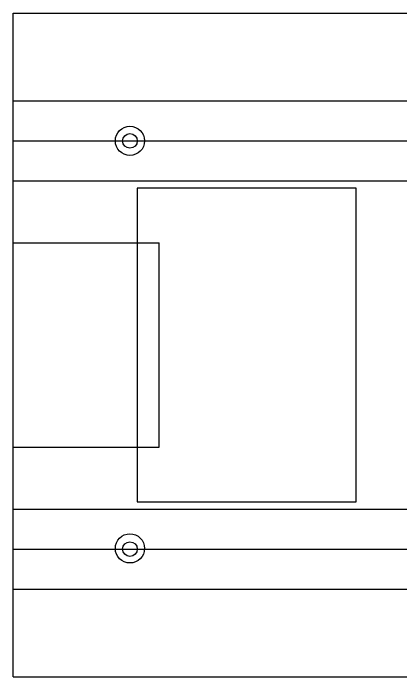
# Model space of a CAD drawing. Header units: inches. Extents: x 0 to 7.94, y 0 to 5.69.
# Drawn here: x 0 to 3.32, y 0 to 5.69 of the extents above; entities that cross this region are included whole.
import ezdxf

# ---------------------------------------------------------------- set-up
doc = ezdxf.new("R2010")
doc.units = ezdxf.units.IN
doc.header["$MEASUREMENT"] = 0
for name, color, linetype, lineweight, true_color in [('Battery Packs', 5, 'Continuous', 25, 0x0000ff), ('BoardOutline', 178, 'Continuous', 25, 0x000000), ('Caster', 3, 'Continuous', 25, 0x00ff00), ('Holes', 6, 'Continuous', 25, 0xff00ff), ('Struts', 1, 'Continuous', 25, 0xff0000)]:
    doc.layers.add(name, color=color, linetype=linetype, lineweight=lineweight, true_color=true_color)

msp = doc.modelspace()

# ---------------------------------------------------------------- linework, layer by layer
at = {"layer": 'Battery Packs'}
for p, q in [((2.9375, 4.1875), (1.0625, 4.1875)), ((1.0625, 4.1875), (1.0625, 1.5)), ((2.9375, 1.5), (2.9375, 4.1875)), ((1.0625, 1.5), (2.9375, 1.5))]:
    msp.add_line(p, q, dxfattribs=at)
at = {"layer": 'BoardOutline'}
for p, q in [((0, 0), (0, 5.6875)), ((0, 5.6875), (7.9375, 5.6875)), ((0, 0), (7.9375, 0))]:
    msp.add_line(p, q, dxfattribs=at)
at = {"layer": 'Caster'}
for p, q in [((0, 3.71875), (1.25, 3.71875)), ((1.25, 1.96875), (1.25, 3.71875)), ((0, 1.96875), (1.25, 1.96875))]:
    msp.add_line(p, q, dxfattribs=at)
at = {"layer": 'Holes'}
for centre, radius in [((1, 4.59375), 0.125), ((1, 4.59375), 0.0625), ((1, 1.1), 0.125), ((1, 1.09375), 0.0625)]:
    msp.add_circle(centre, radius, dxfattribs=at)
at = {"layer": 'Struts'}
for p, q in [((0, 4.9375), (7.25, 4.9375)), ((0, 4.59375), (7.25, 4.59375)), ((0, 4.25), (7.25, 4.25)), ((0, 1.4375), (7.25, 1.4375)), ((0, 1.09375), (7.25, 1.09375)), ((0, 0.75), (7.25, 0.75))]:
    msp.add_line(p, q, dxfattribs=at)

doc.saveas('drawing.dxf')
